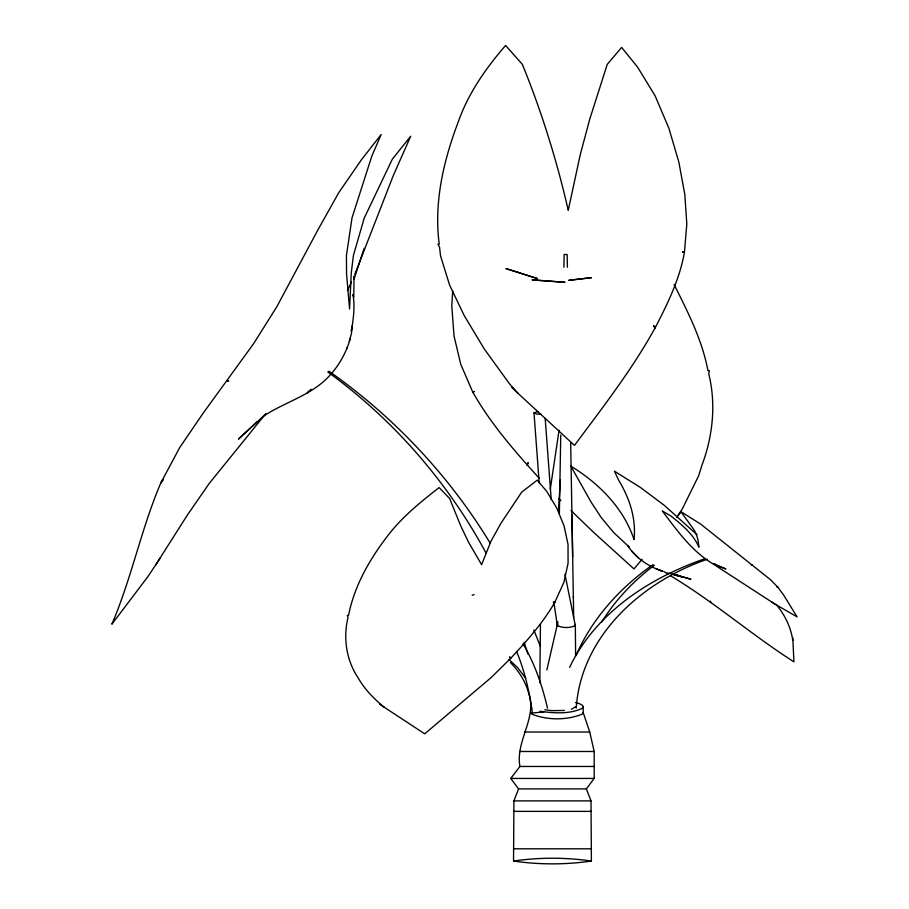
<?xml version="1.0" encoding="UTF-8"?>
<svg xmlns="http://www.w3.org/2000/svg" width="909" height="909" viewBox="0 0 909 909"><rect width="100%" height="100%" fill="white"/><g stroke="black" fill="none" stroke-linecap="round" stroke-linejoin="round"><path stroke-width="1.36" d="M539.832 682.818L540.446 624.278M792.784 637.743L793.943 661.866C751.663 634.857 713.69 601.656 670.626 575.829M557.467 626.096L557.535 621.858M559.376 513.267L560.751 435.036M563.91 267.223L564.159 254.486L567.148 254.486L567.398 267.223M575.533 702.543L579.692 703.782L582.294 705.225L583.192 706.77L583.192 712.554L589.725 732.018L594.179 751.482L594.179 778.434L586.373 788.91L590.998 800.886L591.395 861.05C565.977 864.789 538.946 864.789 513.54 861.05L513.926 800.886L518.55 788.91L510.756 778.434L519.925 766.457C515.233 740.869 537.56 718.042 528.629 692.919C525.368 681.409 518.857 671.012 510.426 662.581M558.569 509.631L560.376 479.804M452.693 290.914L451.773 305.629L454.034 335.978L460.738 364.293L472.691 391.938C490.701 423.833 514.96 451.523 539.48 478.52M576.238 708.02C580.987 635.755 642.231 581.499 707.247 559.274M351.999 326.445L351.465 333.398L349.295 341.329M550.275 489.224L559.069 430.162M351.965 326.24L351.351 330.978C353.374 319.104 355.135 306.469 352.987 294.55L353.737 297.004L354.067 276.211L354.01 279.302L364.157 248.35M546.843 669.99L557.331 624.449M262.781 416.663C284.756 401.767 312.673 395.245 330.558 374.508C339.852 364.316 346.42 351.84 350.26 338.614M472.191 595.236L474.123 594.656M346.784 348.42L347.09 347.59M354.76 274.473L393.267 175.63L410.686 136.236L392.29 159.234L364.179 218.24L353.396 255.543L351.249 273.211L349.556 309.026L346.545 273.745L346.431 255.486L352.022 217.853L371.804 156.155L381.189 134.487L361.248 160.029L338.762 192.663L317.889 229.92L276.745 306.89L253.497 343.829L203.059 413.322L179.732 447.512L160.882 482.804C141.179 528.777 131.623 578.215 111.864 624.21L147.849 576.692L160.302 557.967M569.613 667.399C595.543 612.848 649.651 577.681 705.27 558.615M576.136 655.264C592.157 618.461 620.063 587.737 652.719 564.83L654.275 565.296C633.596 580.885 615.473 599.929 601.769 621.961M347.443 290.573L351.499 281.904M539.196 482.884L534.003 412.879L537.923 411.55M575.613 706.77L571.454 709.259M583.192 706.77L582.294 708.327C569.273 714.429 553.842 713.167 539.923 711.247M583.192 712.554L582.294 714.11C566.705 720.394 547.4 720.394 531.81 714.11L530.913 712.554M155.621 565.046L187.549 514.812L209.184 483.508L265.803 413.606M676.921 516.914L682.261 509.063L698.646 475.737L702.157 464.613C712.917 435.809 716.201 403.744 708.725 373.792L709.395 370.713L707.941 370.679C702.248 340.011 687.852 312.105 674.092 284.426M676.989 517.005L681.102 511.881M642.072 559.274L634.016 568.932L593.225 532.004L571 510.54M311.128 389.495L307.276 392.893L311.06 389.382M256.883 421.901L238.431 439.115L263.485 416.174M513.54 861.05C538.946 857.301 565.977 857.301 591.395 861.05M564.375 710.44L552.036 710.656L544.866 709.77M543.98 711.952L532.344 712.986C529.515 691.976 524.754 671.126 516.585 651.514M540.844 414.209L536.594 414.061L534.003 412.879M524.379 732.018L589.725 732.018M519.925 751.482L594.179 751.482M519.925 766.457L594.179 766.457M510.756 778.434L594.179 778.434M518.55 788.91L586.373 788.91M513.926 800.886L590.998 800.886M513.54 811.373L591.395 811.373M513.54 848.801L591.395 848.801M667.513 572.943L670.388 573.647M671.717 574.022L690.874 579.203L676.285 574.886L682.557 577.204L679.432 575.988M672.365 574.011L679.705 576.215L672.092 574.079M656.048 568.704L662.434 571.216C648.617 566.557 635.755 558.194 627.824 545.695M720.678 566.898L725.939 568.977L718.826 566.114M662.434 571.216L660.366 570.386M714.099 563.523L721.098 567.296M774.582 603.86L797.136 616.927L783.581 594.963L777.945 587.339L770.559 579.76L700.964 524.334L680.727 511.494L693.385 528.958A40.007 31.917 -55.7 0 1 698.555 544.4L698.941 547.184C693.306 534.026 681.886 524.925 671.092 516.085L662.297 510.972C676.694 529.97 690.749 549.956 711.349 562.841L774.582 603.86L772.082 602.303M663.695 571.341L668.24 574.306M379.757 704.316L424.719 733.824L491.053 677.659L510.608 658.411C526.8 640.993 542.764 623.131 554.74 602.462L563.875 582.339L568.08 563.307L568.023 544.355L564.034 525.811L556.774 508.097L546.9 491.633L537.253 480.134L521.698 492.155L501.018 523.141L491.087 541.014L481.588 564.671L468.726 542.537L460.783 526.038L449.637 498.53L439.138 487.576C419.913 502.529 400.653 518.119 386.132 537.867C368.759 560.751 354.18 586.782 348.579 615.2L347.283 615.507L348.033 617.427C342.966 637.777 346.34 660.389 358.146 677.887C364.668 689.352 374.247 699.214 384.518 707.418M508.995 659.514L517.437 667.433L525.675 678.171M696.964 534.697L664.604 505.586L640.754 487.678L614.473 471.203L618.347 479.645C629.323 497.734 636.38 518.266 634.005 539.56C623.71 508.051 598.576 482.997 570.807 466.135L591.225 502.325L601.156 517.46L613.666 532.515L629.244 547.013M558.83 498.757L560.864 500.723M518.085 393.427L574.477 445.387C602.792 407.289 632.107 369.599 655.094 327.933C667.57 303.833 679.739 279.165 684.443 252.168L686.806 224.023L684.807 194.446L678.818 161.984L668.876 128.249L655.094 95.775L637.561 67.107L621.631 47.416L607.246 64.391L589.896 118.693L580.283 154.564L568.25 210.297C556.808 160.529 541.662 111.705 522.38 64.391L505.62 45.45C485.963 68.084 468.419 93.127 458.375 121.567C443.637 160.325 433.673 202.571 439.24 244.169L437.922 244.157L439.57 247.271L440.535 255.883L449.591 285.085L464.272 315.696L484.383 349.124L509.676 384.041L518.085 393.427L511.562 387.007M631.505 550.82L635.436 554.876M635.618 555.024L638.3 557.808M776.025 604.315C784.66 614.495 790.898 627.096 792.75 640.345M490.121 543.059C449.069 475.487 393.756 416.765 329.103 371.315L327.808 371.997C393.415 419.515 447.751 482.1 486.235 553.354M523.095 643.924C534.799 663.763 542.298 685.795 547.502 708.156M530.913 706.77L531.81 708.327M575.329 624.449L575.613 656.037M533.788 629.971L540.457 646.481M524.141 642.231L528.049 654.264M564.943 574.158L575.329 625.608C569.898 628.153 562.762 628.153 557.331 625.608L553.945 602.758M545.184 418.481L551.218 499.677M557.535 621.631L557.615 625.71M571.954 514.653L573.363 597.838M570.67 442.092L572.67 557.001M573.352 596.452L573.693 617.62M528.049 462.84L527.231 465.147L528.049 462.84M228.557 380.735L226.955 381.235L228.534 380.78M682.477 252.043L684.443 252.168L682.477 252.043M162.927 479.963L160.882 482.804L162.927 479.963M553.388 602.201L554.74 602.462L553.388 602.201M474.293 391.529L472.691 391.938L474.293 391.529M509.744 657.037L510.608 658.411L509.744 657.037M653.571 325.581L655.094 327.933L653.571 325.581M591.441 277.665L568.92 280.313L591.441 277.665M564.807 282.279L532.242 279.881L564.807 282.279M752.129 565.171L751.436 565.034L752.129 565.171M537.264 278.54L506.131 268.61L537.264 278.54M710.213 601.315L710.804 602.372L710.213 601.315M777.945 587.339L776.968 586.714L777.945 587.339"/></g></svg>
